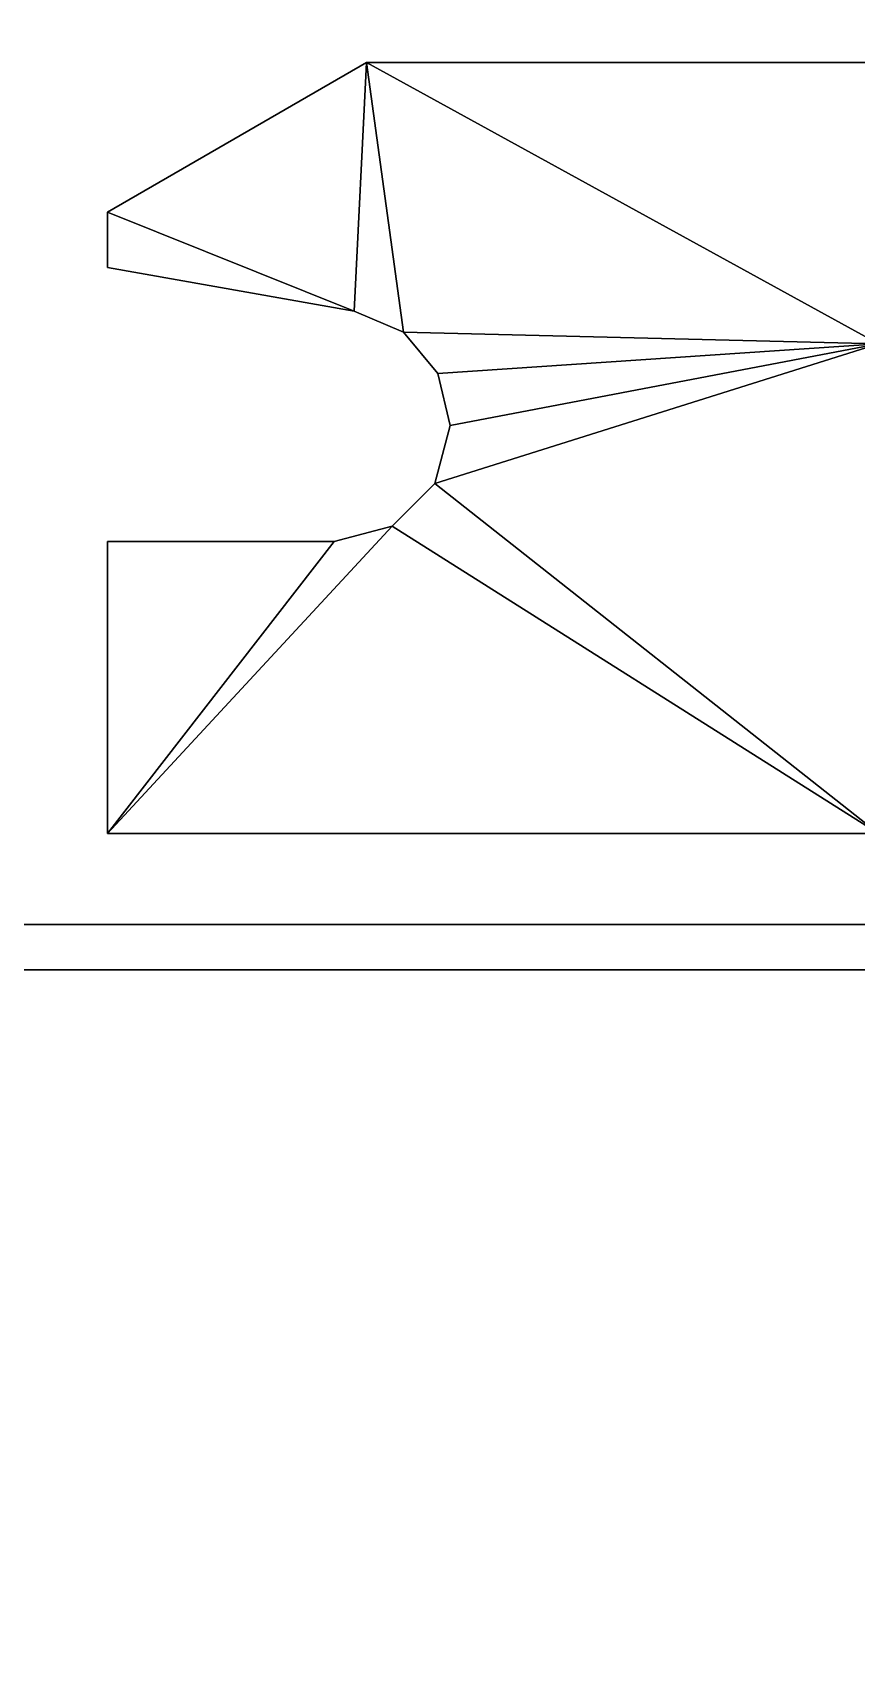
# Model space of a CAD drawing. Extents: x -80 to 2901, y -3352 to 80.
# Drawn here: x 2274.92 to 2284.01, y -2123.61 to -2105.67 of the extents above; entities that cross this region are included whole.
import ezdxf

# ---------------------------------------------------------------- set-up
doc = ezdxf.new("R2010")
doc.units = 0

# ---------------------------------------------------------------- blocks, each defined once
blk = doc.blocks.new('cocina Juan v2.alacena 2p.Suelo1', base_point=(18, 18, 20))
at = {"layer": 'Blanco', "color": 0}
for points in [[(18, 18, 20), (18, 577, 20), (782, 577, 20), (782, 18, 20)], [(18, 18, 38), (18, 577, 38), (782, 577, 38), (782, 18, 38)], [(782, 577, 38), (782, 18, 38), (782, 18, 20), (782, 577, 20)]]:
    blk.add_3dface(points, dxfattribs=at)
blk = doc.blocks.new('cocina Juan v2.alacena 2p.Suelo')
at = {"layer": 'Blanco'}
blk.add_blockref('cocina Juan v2.alacena 2p.Suelo1', (18, 18, 20), dxfattribs=at)
blk = doc.blocks.new('cocina Juan v2.alacena 2p.Techo1', base_point=(782, 18, 686))
at = {"layer": 'Blanco', "color": 0}
for points in [[(782, 18, 686), (782, 577, 686), (18, 577, 686), (18, 18, 686)], [(782, 18, 668), (782, 577, 668), (18, 577, 668), (18, 18, 668)], [(782, 18, 668), (782, 577, 668), (782, 577, 686), (782, 18, 686)]]:
    blk.add_3dface(points, dxfattribs=at)
blk = doc.blocks.new('cocina Juan v2.alacena 2p.Techo')
at = {"layer": 'Blanco'}
blk.add_blockref('cocina Juan v2.alacena 2p.Techo1', (782, 18, 686), dxfattribs=at)
blk = doc.blocks.new('cocina Juan v2.alacena 2p.Lateral Derecho1', base_point=(800, 18, 20))
at = {"layer": 'Blanco', "color": 0}
blk.add_3dface([(782, 18, 20), (782, 577, 20), (782, 577, 686), (782, 18, 686)], dxfattribs=at)
at = {"layer": 'blanco', "color": 0}
for points in [[(782, 18, 20), (782, 577, 20), (800, 577, 20), (800, 18, 20)], [(782, 577, 686), (782, 18, 686), (800, 18, 686), (800, 577, 686)]]:
    blk.add_3dface(points, dxfattribs=at)
blk = doc.blocks.new('cocina Juan v2.alacena 2p.Lateral Derecho2', base_point=(780.5, 60.75, 591.5))
at = {"layer": 'ACCESSORY', "color": 0, "invisible_edges": 8}
for points in [[(772, 46.2, 571.5), (775.1, 43.25, 571.5), (772, 37.608, 571.5), (772, 46.2, 571.5)], [(772, 46.2, 560.5), (772, 46.2, 571.5), (772, 37.608, 571.5), (772, 46.2, 560.5)], [(772, 37.608, 560.5), (772, 46.2, 560.5), (772, 37.608, 571.5), (772, 37.608, 560.5)], [(772, 46.2, 560.5), (772, 37.608, 560.5), (775.1, 43.25, 560.5), (772, 46.2, 560.5)], [(775.1, 43.25, 571.5), (774.973, 38.014, 571.5), (772, 37.608, 571.5), (775.1, 43.25, 571.5)], [(772, 37.608, 560.5), (774.973, 38.014, 560.5), (775.1, 43.25, 560.5), (772, 37.608, 560.5)], [(775.426, 38.394, 571.5), (774.973, 38.014, 571.5), (775.1, 43.25, 571.5), (775.426, 38.394, 571.5)], [(775.426, 38.394, 560.5), (775.1, 43.25, 560.5), (774.973, 38.014, 560.5), (775.426, 38.394, 560.5)], [(780.5, 43.25, 571.5), (776.64, 38.359, 571.5), (775.1, 43.25, 571.5), (780.5, 43.25, 571.5)], [(776.64, 38.359, 571.5), (776, 38.53, 571.5), (775.1, 43.25, 571.5), (776.64, 38.359, 571.5)], [(776, 38.53, 571.5), (775.426, 38.394, 571.5), (775.1, 43.25, 571.5), (776, 38.53, 571.5)], [(775.1, 43.25, 560.5), (776.64, 38.359, 560.5), (780.5, 43.25, 560.5), (775.1, 43.25, 560.5)], [(776, 38.53, 560.5), (776.64, 38.359, 560.5), (775.1, 43.25, 560.5), (776, 38.53, 560.5)], [(775.426, 38.394, 560.5), (776, 38.53, 560.5), (775.1, 43.25, 560.5), (775.426, 38.394, 560.5)], [(776.64, 38.359, 571.5), (780.5, 43.25, 571.5), (777.109, 37.89, 571.5), (776.64, 38.359, 571.5)], [(777.109, 37.89, 560.5), (780.5, 43.25, 560.5), (776.64, 38.359, 560.5), (777.109, 37.89, 560.5)], [(780.5, 34.75, 571.5), (777.109, 37.89, 571.5), (780.5, 43.25, 571.5), (780.5, 34.75, 571.5)], [(780.5, 34.75, 560.5), (780.5, 43.25, 560.5), (777.109, 37.89, 560.5), (780.5, 34.75, 560.5)], [(780.5, 34.75, 571.5), (780.5, 43.25, 571.5), (780.5, 43.25, 560.5), (780.5, 34.75, 571.5)], [(780.5, 34.75, 560.5), (780.5, 34.75, 571.5), (780.5, 43.25, 560.5), (780.5, 34.75, 560.5)], [(774.739, 37.472, 571.5), (772, 37.608, 571.5), (774.973, 38.014, 571.5), (774.739, 37.472, 571.5)], [(774.739, 37.472, 560.5), (774.973, 38.014, 560.5), (772, 37.608, 560.5), (774.739, 37.472, 560.5)], [(777.28, 37.25, 571.5), (777.109, 37.89, 571.5), (780.5, 34.75, 571.5), (777.28, 37.25, 571.5)], [(777.28, 37.25, 560.5), (780.5, 34.75, 560.5), (777.109, 37.89, 560.5), (777.28, 37.25, 560.5)], [(773.65, 34.75, 571.5), (772, 37.608, 571.5), (774.739, 37.472, 571.5), (773.65, 34.75, 571.5)], [(773.65, 34.75, 560.5), (774.739, 37.472, 560.5), (772, 37.608, 560.5), (773.65, 34.75, 560.5)], [(774.259, 34.75, 571.5), (773.65, 34.75, 571.5), (774.739, 37.472, 571.5), (774.259, 34.75, 571.5)], [(774.259, 34.75, 560.5), (774.739, 37.472, 560.5), (773.65, 34.75, 560.5), (774.259, 34.75, 560.5)], [(777.28, 34.75, 571.5), (777.28, 37.25, 571.5), (780.5, 34.75, 571.5), (777.28, 34.75, 571.5)], [(777.28, 37.25, 560.5), (777.28, 34.75, 560.5), (780.5, 34.75, 560.5), (777.28, 37.25, 560.5)], [(774.259, 34.75, 571.5), (774.259, 34.75, 560.5), (773.65, 34.75, 571.5), (774.259, 34.75, 571.5)], [(774.259, 34.75, 560.5), (773.65, 34.75, 560.5), (773.65, 34.75, 571.5), (774.259, 34.75, 560.5)], [(777.28, 34.75, 571.5), (780.5, 34.75, 571.5), (780.5, 34.75, 560.5), (777.28, 34.75, 571.5)], [(777.28, 34.75, 560.5), (777.28, 34.75, 571.5), (780.5, 34.75, 560.5), (777.28, 34.75, 560.5)]]:
    blk.add_3dface(points, dxfattribs=at)
at = {"layer": 'ACCESSORY', "color": 0}
for points in [[(775.426, 38.394, 571.5), (776, 38.53, 571.5), (776, 38.53, 560.5), (775.426, 38.394, 560.5)], [(776.64, 38.359, 560.5), (776, 38.53, 560.5), (776, 38.53, 571.5), (776.64, 38.359, 571.5)], [(775.426, 38.394, 571.5), (775.426, 38.394, 560.5), (774.973, 38.014, 560.5), (774.973, 38.014, 571.5)], [(777.109, 37.89, 560.5), (776.64, 38.359, 560.5), (776.64, 38.359, 571.5), (777.109, 37.89, 571.5)], [(774.973, 38.014, 571.5), (774.973, 38.014, 560.5), (774.739, 37.472, 560.5), (774.739, 37.472, 571.5)], [(777.28, 37.25, 560.5), (777.109, 37.89, 560.5), (777.109, 37.89, 571.5), (777.28, 37.25, 571.5)], [(773.65, 34.75, 571.5), (773.65, 34.75, 560.5), (772, 37.608, 560.5), (772, 37.608, 571.5)], [(774.739, 37.472, 571.5), (774.739, 37.472, 560.5), (774.259, 34.75, 560.5), (774.259, 34.75, 571.5)], [(777.28, 34.75, 560.5), (777.28, 37.25, 560.5), (777.28, 37.25, 571.5), (777.28, 34.75, 571.5)]]:
    blk.add_3dface(points, dxfattribs=at)
blk = doc.blocks.new('cocina Juan v2.alacena 2p.Lateral Derecho3', base_point=(780.5, 60.75, 145.5))
at = {"layer": 'ACCESSORY', "color": 0, "invisible_edges": 8}
for points in [[(772, 46.2, 125.5), (775.1, 43.25, 125.5), (772, 37.608, 125.5), (772, 46.2, 125.5)], [(772, 46.2, 114.5), (772, 46.2, 125.5), (772, 37.608, 125.5), (772, 46.2, 114.5)], [(772, 37.608, 114.5), (772, 46.2, 114.5), (772, 37.608, 125.5), (772, 37.608, 114.5)], [(772, 46.2, 114.5), (772, 37.608, 114.5), (775.1, 43.25, 114.5), (772, 46.2, 114.5)], [(775.1, 43.25, 125.5), (774.973, 38.014, 125.5), (772, 37.608, 125.5), (775.1, 43.25, 125.5)], [(772, 37.608, 114.5), (774.973, 38.014, 114.5), (775.1, 43.25, 114.5), (772, 37.608, 114.5)], [(775.426, 38.394, 125.5), (774.973, 38.014, 125.5), (775.1, 43.25, 125.5), (775.426, 38.394, 125.5)], [(775.426, 38.394, 114.5), (775.1, 43.25, 114.5), (774.973, 38.014, 114.5), (775.426, 38.394, 114.5)], [(780.5, 43.25, 125.5), (776.64, 38.359, 125.5), (775.1, 43.25, 125.5), (780.5, 43.25, 125.5)], [(776.64, 38.359, 125.5), (776, 38.53, 125.5), (775.1, 43.25, 125.5), (776.64, 38.359, 125.5)], [(776, 38.53, 125.5), (775.426, 38.394, 125.5), (775.1, 43.25, 125.5), (776, 38.53, 125.5)], [(775.1, 43.25, 114.5), (776.64, 38.359, 114.5), (780.5, 43.25, 114.5), (775.1, 43.25, 114.5)], [(776, 38.53, 114.5), (776.64, 38.359, 114.5), (775.1, 43.25, 114.5), (776, 38.53, 114.5)], [(775.426, 38.394, 114.5), (776, 38.53, 114.5), (775.1, 43.25, 114.5), (775.426, 38.394, 114.5)], [(776.64, 38.359, 125.5), (780.5, 43.25, 125.5), (777.109, 37.89, 125.5), (776.64, 38.359, 125.5)], [(777.109, 37.89, 114.5), (780.5, 43.25, 114.5), (776.64, 38.359, 114.5), (777.109, 37.89, 114.5)], [(780.5, 34.75, 125.5), (777.109, 37.89, 125.5), (780.5, 43.25, 125.5), (780.5, 34.75, 125.5)], [(780.5, 34.75, 114.5), (780.5, 43.25, 114.5), (777.109, 37.89, 114.5), (780.5, 34.75, 114.5)], [(780.5, 34.75, 125.5), (780.5, 43.25, 125.5), (780.5, 43.25, 114.5), (780.5, 34.75, 125.5)], [(780.5, 34.75, 114.5), (780.5, 34.75, 125.5), (780.5, 43.25, 114.5), (780.5, 34.75, 114.5)], [(774.739, 37.472, 125.5), (772, 37.608, 125.5), (774.973, 38.014, 125.5), (774.739, 37.472, 125.5)], [(774.739, 37.472, 114.5), (774.973, 38.014, 114.5), (772, 37.608, 114.5), (774.739, 37.472, 114.5)], [(777.28, 37.25, 125.5), (777.109, 37.89, 125.5), (780.5, 34.75, 125.5), (777.28, 37.25, 125.5)], [(777.28, 37.25, 114.5), (780.5, 34.75, 114.5), (777.109, 37.89, 114.5), (777.28, 37.25, 114.5)], [(773.65, 34.75, 125.5), (772, 37.608, 125.5), (774.739, 37.472, 125.5), (773.65, 34.75, 125.5)], [(773.65, 34.75, 114.5), (774.739, 37.472, 114.5), (772, 37.608, 114.5), (773.65, 34.75, 114.5)], [(774.259, 34.75, 125.5), (773.65, 34.75, 125.5), (774.739, 37.472, 125.5), (774.259, 34.75, 125.5)], [(774.259, 34.75, 114.5), (774.739, 37.472, 114.5), (773.65, 34.75, 114.5), (774.259, 34.75, 114.5)], [(777.28, 34.75, 125.5), (777.28, 37.25, 125.5), (780.5, 34.75, 125.5), (777.28, 34.75, 125.5)], [(777.28, 37.25, 114.5), (777.28, 34.75, 114.5), (780.5, 34.75, 114.5), (777.28, 37.25, 114.5)], [(774.259, 34.75, 125.5), (774.259, 34.75, 114.5), (773.65, 34.75, 125.5), (774.259, 34.75, 125.5)], [(774.259, 34.75, 114.5), (773.65, 34.75, 114.5), (773.65, 34.75, 125.5), (774.259, 34.75, 114.5)], [(777.28, 34.75, 125.5), (780.5, 34.75, 125.5), (780.5, 34.75, 114.5), (777.28, 34.75, 125.5)], [(777.28, 34.75, 114.5), (777.28, 34.75, 125.5), (780.5, 34.75, 114.5), (777.28, 34.75, 114.5)]]:
    blk.add_3dface(points, dxfattribs=at)
at = {"layer": 'ACCESSORY', "color": 0}
for points in [[(775.426, 38.394, 125.5), (776, 38.53, 125.5), (776, 38.53, 114.5), (775.426, 38.394, 114.5)], [(776.64, 38.359, 114.5), (776, 38.53, 114.5), (776, 38.53, 125.5), (776.64, 38.359, 125.5)], [(775.426, 38.394, 125.5), (775.426, 38.394, 114.5), (774.973, 38.014, 114.5), (774.973, 38.014, 125.5)], [(777.109, 37.89, 114.5), (776.64, 38.359, 114.5), (776.64, 38.359, 125.5), (777.109, 37.89, 125.5)], [(774.973, 38.014, 125.5), (774.973, 38.014, 114.5), (774.739, 37.472, 114.5), (774.739, 37.472, 125.5)], [(777.28, 37.25, 114.5), (777.109, 37.89, 114.5), (777.109, 37.89, 125.5), (777.28, 37.25, 125.5)], [(773.65, 34.75, 125.5), (773.65, 34.75, 114.5), (772, 37.608, 114.5), (772, 37.608, 125.5)], [(774.739, 37.472, 125.5), (774.739, 37.472, 114.5), (774.259, 34.75, 114.5), (774.259, 34.75, 125.5)], [(777.28, 34.75, 114.5), (777.28, 37.25, 114.5), (777.28, 37.25, 125.5), (777.28, 34.75, 125.5)]]:
    blk.add_3dface(points, dxfattribs=at)
blk = doc.blocks.new('cocina Juan v2.alacena 2p.Lateral Derecho')
for name, p in [('cocina Juan v2.alacena 2p.Lateral Derecho2', (780.5, 60.75, 591.5)), ('cocina Juan v2.alacena 2p.Lateral Derecho3', (780.5, 60.75, 145.5))]:
    blk.add_blockref(name, p)
at = {"layer": 'Blanco'}
blk.add_blockref('cocina Juan v2.alacena 2p.Lateral Derecho1', (800, 18, 20), dxfattribs=at)
blk = doc.blocks.new('cocina Juan v2.alacena 2p.Mobile Shelf [1]1', base_point=(18.5, 577, 236))
at = {"layer": 'Blanco', "color": 0}
for points in [[(18.5, 577, 236), (18.5, 23, 236), (781.5, 23, 236), (781.5, 577, 236)], [(18.5, 577, 254), (18.5, 23, 254), (781.5, 23, 254), (781.5, 577, 254)], [(781.5, 23, 236), (781.5, 23, 254), (781.5, 577, 254), (781.5, 577, 236)]]:
    blk.add_3dface(points, dxfattribs=at)
blk = doc.blocks.new('cocina Juan v2.alacena 2p.Mobile Shelf [1]')
at = {"layer": 'Blanco'}
blk.add_blockref('cocina Juan v2.alacena 2p.Mobile Shelf [1]1', (18.5, 577, 236), dxfattribs=at)
blk = doc.blocks.new('cocina Juan v2.alacena 2p.Mobile Shelf [2]1', base_point=(18.5, 577, 452))
at = {"layer": 'Blanco', "color": 0}
for points in [[(18.5, 577, 452), (18.5, 23, 452), (781.5, 23, 452), (781.5, 577, 452)], [(18.5, 577, 470), (18.5, 23, 470), (781.5, 23, 470), (781.5, 577, 470)], [(781.5, 23, 452), (781.5, 23, 470), (781.5, 577, 470), (781.5, 577, 452)]]:
    blk.add_3dface(points, dxfattribs=at)
blk = doc.blocks.new('cocina Juan v2.alacena 2p.Mobile Shelf [2]')
at = {"layer": 'Blanco'}
blk.add_blockref('cocina Juan v2.alacena 2p.Mobile Shelf [2]1', (18.5, 577, 452), dxfattribs=at)
blk = doc.blocks.new('cocina Juan v2.alacena 2p')
at = {"layer": 'cocina Juan v2.alacena 2p.Lateral Derecho'}
blk.add_blockref('cocina Juan v2.alacena 2p.Lateral Derecho', (0, 0), dxfattribs=at)
at = {"layer": 'cocina Juan v2.alacena 2p.Mobile Shelf [1]'}
blk.add_blockref('cocina Juan v2.alacena 2p.Mobile Shelf [1]', (0, 0), dxfattribs=at)
at = {"layer": 'cocina Juan v2.alacena 2p.Mobile Shelf [2]'}
blk.add_blockref('cocina Juan v2.alacena 2p.Mobile Shelf [2]', (0, 0), dxfattribs=at)
at = {"layer": 'cocina Juan v2.alacena 2p.Suelo'}
blk.add_blockref('cocina Juan v2.alacena 2p.Suelo', (0, 0), dxfattribs=at)
at = {"layer": 'cocina Juan v2.alacena 2p.Techo'}
blk.add_blockref('cocina Juan v2.alacena 2p.Techo', (0, 0), dxfattribs=at)

msp = doc.modelspace()

# ---------------------------------------------------------------- block references
at = {"rotation": -90}
msp.add_blockref('cocina Juan v2.alacena 2p', (2241, -1334, 1900), dxfattribs=at)

doc.saveas('drawing.dxf')
